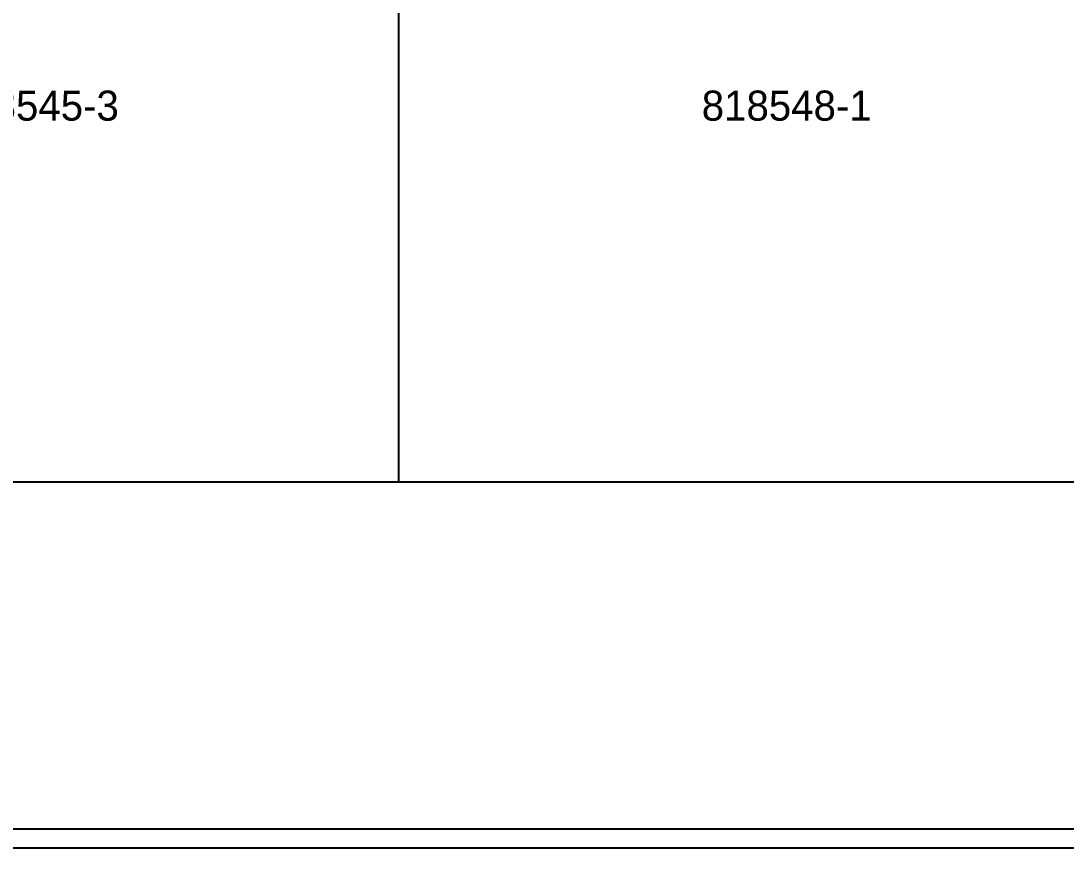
# Model space of a CAD drawing. Extents: x 541143 to 549705, y 1816513 to 1828950.
# Drawn here: x 547497 to 548887, y 1816513 to 1817613 of the extents above; entities that cross this region are included whole.
import ezdxf

# ---------------------------------------------------------------- set-up
doc = ezdxf.new("R2010")
doc.units = 0
for name, color, linetype in [('Level 54', 7, 'Continuous'), ('Level 55', 7, 'Continuous'), ('Level 63', 7, 'Continuous')]:
    doc.layers.add(name, color=color, linetype=linetype)

msp = doc.modelspace()

# ---------------------------------------------------------------- linework, layer by layer
at = {"layer": 'Level 54'}
for p, q in [((548000, 1817000), (548000, 1822000)), ((547000, 1817000), (549000, 1817000))]:
    msp.add_line(p, q, dxfattribs=at)
at = {"layer": 'Level 63'}
for points in [[(541143, 1828447.1), (549705.2, 1828447.1), (549705.2, 1816513.1), (541143, 1816513.1)], [(541168, 1828422.1), (549680.2, 1828422.1), (549680.2, 1816538.1), (541168, 1816538.1)]]:
    msp.add_lwpolyline(points, close=True, dxfattribs=at)

# ---------------------------------------------------------------- texts
at = {"layer": 'Level 55'}
for s, p in [('818545-3', (547401.4, 1817480)), ('818548-1', (548402.6, 1817480))]:
    msp.add_text(s, height=40, dxfattribs=at).set_placement(p)

doc.saveas('drawing.dxf')
